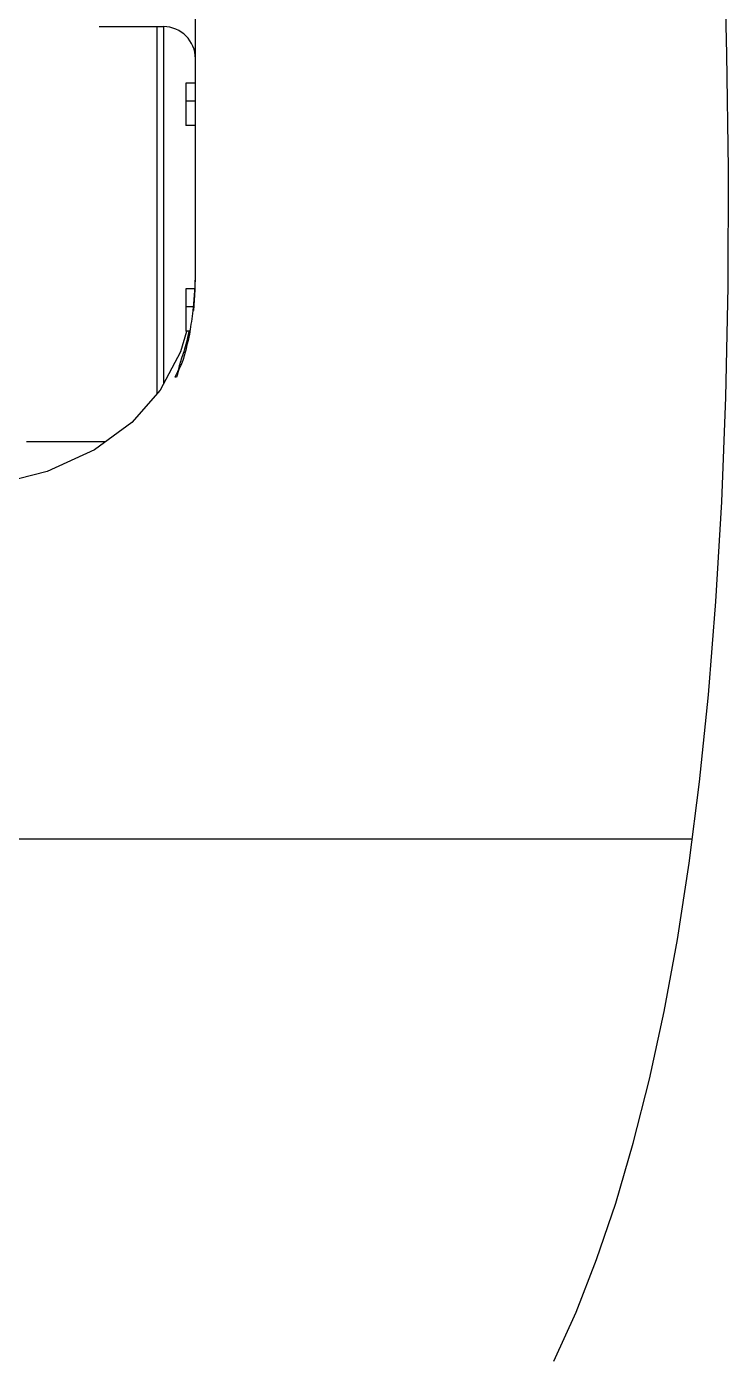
# Model space of a CAD drawing. Header units: millimetres. Extents: x 5828 to 6704, y 123 to 421.
# Drawn here: x 6361.83 to 6367.3, y 233.7 to 244.08 of the extents above; entities that cross this region are included whole.
import ezdxf

# ---------------------------------------------------------------- set-up
doc = ezdxf.new("R2010")
doc.units = ezdxf.units.MM
doc.layers.add('外形图', color=7, linetype='Continuous')

msp = doc.modelspace()

# ---------------------------------------------------------------- linework, layer by layer
at = {"layer": '外形图', "linetype": 'Continuous'}
for p, q in [((6363.1436, 242.1856), (6363.1436, 251.5943)), ((6362.3936, 244.0759), (6362.8936, 244.0759)), ((6362.8436, 244.0759), (6362.8436, 241.2144)), ((6362.8936, 244.0759), (6362.8936, 241.29)), ((6363.1436, 243.635), (6363.0686, 243.635)), ((6363.0686, 243.635), (6363.0686, 243.3048)), ((6363.1436, 243.4948), (6363.0686, 243.4948)), ((6363.1436, 243.3048), (6363.0686, 243.3048)), ((6363.1365, 242.0325), (6363.0686, 242.0325)), ((6363.0686, 242.0325), (6363.0686, 241.7022)), ((6363.1278, 241.8922), (6363.0686, 241.8922)), ((6363.0734, 241.7009), (6363.0281, 241.5424)), ((6363.1008, 241.7022), (6363.0686, 241.7022)), ((6361.8274, 240.8436), (6362.4449, 240.8436)), ((6367.0176, 237.7436), (6352.1935, 237.7436))]:
    msp.add_line(p, q, dxfattribs=at)
for points in [[(6365.9376, 233.6772), (6366.1102, 234.058), (6366.2708, 234.4684), (6366.4196, 234.9072), (6366.557, 235.3753), (6366.6827, 235.873), (6366.797, 236.4013), (6366.9001, 236.9614), (6366.9922, 237.5571), (6367.0733, 238.1912), (6367.1432, 238.8693), (6367.2013, 239.5969), (6367.2465, 240.3722), (6367.2779, 241.1888), (6367.2953, 242.0474), (6367.298, 242.9686), (6367.287, 243.8616), (6367.2681, 244.6403), (6367.2445, 245.345), (6367.2217, 245.9129)], [(6363.0281, 241.5424), (6362.8682, 241.2423), (6362.6464, 240.9906), (6362.3562, 240.7789), (6361.9871, 240.6096), (6361.5264, 240.4926), (6360.9474, 240.4448), (6360.1806, 240.442), (6359.0516, 240.443), (6357.081, 240.4437)]]:
    msp.add_lwpolyline(points, dxfattribs=at)
for centre, radius, start, end in [((6362.8936, 243.8259), 0.25, 0, 90), ((6359.337, 242.1829), 3.8066, 355.17987, 0.04095), ((6360.2846, 242.1822), 2.859, 354.64313, 0.06756), ((6360.5877, 242.1569), 2.5549, 353.81179, 354.57385), ((6360.8548, 242.1234), 2.2857, 349.24471, 353.38567), ((6360.6342, 242.1519), 2.5081, 353.32044, 353.81104), ((6360.9735, 242.1486), 2.1676, 347.87873, 348.02986)]:
    msp.add_arc(centre, radius, start, end, dxfattribs=at)
for points, knots in [([(6362.9898, 241.3436), (6362.9818, 241.3436), (6363.0149, 241.3935), (6363.0173, 241.4413), (6363.0639, 241.5599), (6363.082, 241.6435), (6363.0928, 241.6934)], [0, 0, 0, 0, 0.0658461, 0.263871, 0.5806181, 1, 1, 1, 1]), ([(6363.1003, 241.6969), (6363.0907, 241.6464), (6363.0691, 241.561), (6363.0389, 241.4428), (6363.0043, 241.391), (6362.9986, 241.3436), (6362.9898, 241.3436)], [0, 0, 0, 0, 0.4149181, 0.7292012, 0.9286859, 1, 1, 1, 1])]:
    msp.add_open_spline(points, degree=3, knots=knots, dxfattribs=at)

doc.saveas('drawing.dxf')
